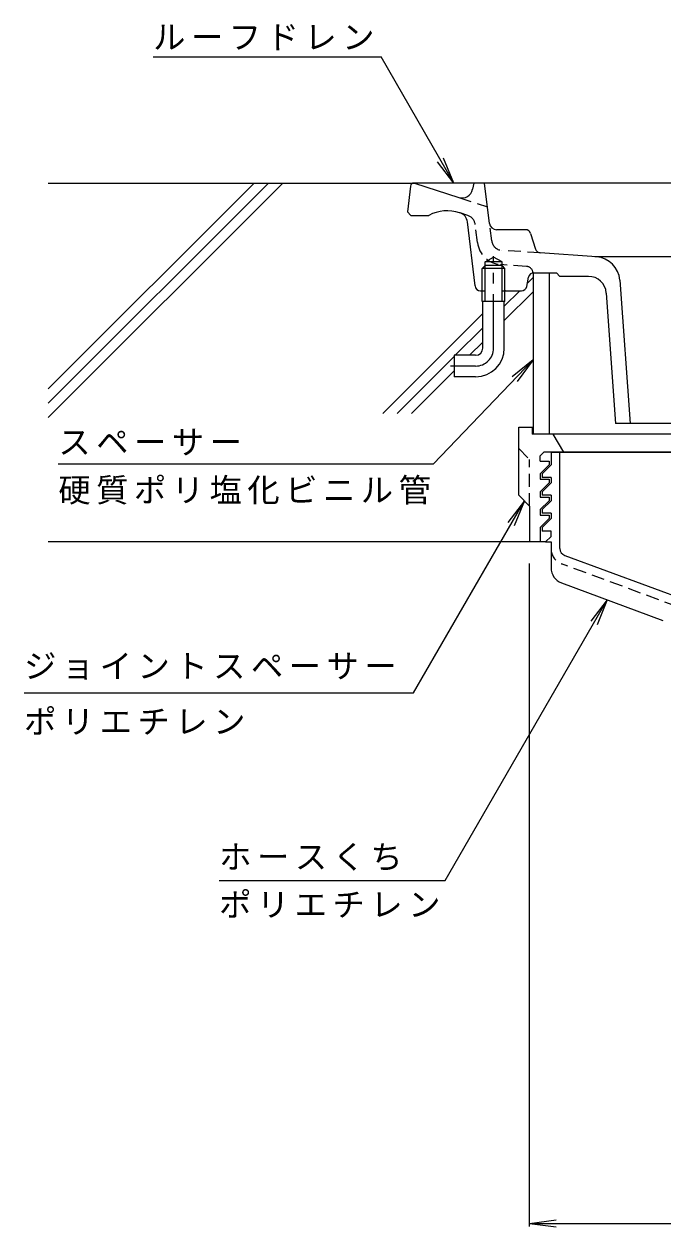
# Model space of a CAD drawing. Units: millimetres, scale not verified. Extents: x -431 to 490, y -402 to 331.
# Drawn here: x -431 to -253.1, y -114.8 to 220.3 of the extents above; entities that cross this region are included whole.
import ezdxf

# ---------------------------------------------------------------- set-up
doc = ezdxf.new("R2010")
doc.units = ezdxf.units.MM
doc.header["$LTSCALE"] = 3
doc.linetypes.add('CHAIN1', pattern=[8, 5, -1, 1, -1])
doc.linetypes.add('DASHED1', pattern=[1.8, 1.2, -0.6])
for name, color, linetype, lineweight in [('0-0_通り芯', 3, 'Continuous', 9), ('0-1_躯体', 6, 'Continuous', 5), ('0-2_仕上', 2, 'Continuous', 9), ('0-3_建具', 4, 'Continuous', 9), ('0-5_寸法', 7, 'Continuous', 9), ('0-8', 7, 'Continuous', 9), ('3-4', 7, 'Continuous', 9), ('3-5', 7, 'Continuous', 9)]:
    doc.layers.add(name, color=color, linetype=linetype, lineweight=lineweight)
doc.styles.add('ＭＳ ゴシック', font='')
doc.styles.get('ＭＳ ゴシック').set_extended_font_data('MS Gothic')

msp = doc.modelspace()

# ---------------------------------------------------------------- linework, layer by layer
at = {"layer": '0-0_通り芯'}
for p, q in [((-323.337, 175.179), (-324.227, 168.055)), ((-116.11, 176.055), (-322.344, 176.055)), ((-322.227, 176.055), (-309.939, 172.062)), ((-305.727, 176.055), (-306.069, 174.331)), ((-301.346, 164.811), (-302.727, 176.055)), ((-323.227, 167.055), (-324.227, 168.055)), ((-309.553, 167.731), (-309.707, 167.781)), ((-323.227, 167.055), (-318.227, 167.055)), ((-305.384, 147.378), (-307.501, 165.231)), ((-291.33, 163.055), (-299.361, 163.055)), ((-289.899, 162.002), (-288.532, 157.622)), ((-302.587, 154.055), (-300.227, 155.418)), ((-297.867, 154.055), (-300.227, 155.418)), ((-271.564, 155.479), (-287.205, 156.573)), ((-166.402, 155.496), (-272.052, 155.496)), ((-302.587, 153.055), (-303.402, 152.255)), ((-297.052, 152.255), (-303.402, 152.255)), ((-303.402, 143.055), (-303.402, 152.255)), ((-302.587, 143.055), (-302.587, 154.055)), ((-297.867, 154.055), (-302.587, 154.055)), ((-297.867, 153.055), (-302.587, 153.055)), ((-297.867, 143.055), (-297.867, 154.055)), ((-297.052, 152.255), (-297.867, 153.055)), ((-297.052, 143.055), (-297.052, 152.255)), ((-288.997, 151.055), (-282.727, 151.055)), ((-282.727, 151.055), (-281.727, 150.055)), ((-290.986, 147.261), (-290.468, 149.849)), ((-273.811, 150.055), (-281.727, 150.055)), ((-265.07, 148.995), (-262.217, 109.055)), ((-303.894, 146.055), (-302.587, 146.055)), ((-297.867, 146.055), (-292.457, 146.055)), ((-268.824, 145.411), (-266.227, 109.055)), ((-297.052, 143.055), (-303.402, 143.055)), ((-303.227, 130.055), (-303.227, 143.055)), ((-297.227, 130.055), (-297.227, 143.055)), ((-311.227, 128.055), (-311.227, 122.055)), ((-305.227, 128.055), (-311.227, 128.055)), ((-305.227, 122.055), (-311.227, 122.055)), ((-172.227, 109.055), (-266.227, 109.055))]:
    msp.add_line(p, q, dxfattribs=at)
at = {"layer": '0-0_通り芯', "linetype": 'DASHED1'}
for p, q in [((-309.939, 172.062), (-301.917, 169.456)), ((-307.394, 167.03), (-309.553, 167.731)), ((-304.72, 159.466), (-305.343, 164.542)), ((-300.75, 159.953), (-301.346, 164.811)), ((-287.205, 156.573), (-297.982, 157.326)), ((-291.076, 152.834), (-298.261, 153.336))]:
    msp.add_line(p, q, dxfattribs=at)
at = {"layer": '0-0_通り芯', "linetype": 'CHAIN1'}
for p, q in [((-300.227, 130.055), (-300.227, 155.686)), ((-305.227, 125.055), (-312.189, 125.055))]:
    msp.add_line(p, q, dxfattribs=at)
at = {"layer": '0-0_通り芯'}
for centre, radius, start, end in [((-322.344, 175.055), 1, 90, 172.87567), ((-309.012, 174.916), 3, 251.99994, 348.7693), ((-313.106, 157.32), 11, 72.00043, 117.74344), ((-310.48, 164.878), 3, 6.76268, 72.00015), ((-299.361, 165.055), 2, 186.99998, 270), ((-291.33, 161.555), 1.5, 17.3269, 90), ((-287.1, 158.069), 1.5, 197.32663, 265.99883), ((-272.052, 148.496), 7, 4.0856, 85.99998), ((-288.997, 149.555), 1.5, 90, 168.68979), ((-273.811, 145.055), 5, 4.08568, 90), ((-303.894, 147.555), 1.5, 186.76259, 270), ((-292.457, 147.555), 1.5, 270, 348.68979), ((-305.227, 130.055), 2, 270, 0), ((-305.227, 130.055), 8, 270, 0)]:
    msp.add_arc(centre, radius, start, end, dxfattribs=at)
at = {"layer": '0-0_通り芯', "linetype": 'DASHED1'}
for centre, radius, start, end in [((-308.321, 164.176), 3, 7.00043, 72.00015), ((-297.772, 160.319), 7, 186.99973, 266.00018), ((-297.772, 160.319), 3, 186.99973, 266.00018), ((-291.215, 150.838), 2, 6.21486, 86.0006)]:
    msp.add_arc(centre, radius, start, end, dxfattribs=at)
at = {"layer": '0-0_通り芯', "linetype": 'CHAIN1'}
msp.add_arc((-305.227, 130.055), 5, 270, 0, dxfattribs=at)
at = {"layer": '0-1_躯体'}
for p, q in [((-293.227, 89.055), (-293.227, 108.055)), ((-293.227, 108.055), (-289.227, 108.055)), ((-289.477, 108.055), (-289.477, 106.055)), ((-148.977, 106.055), (-289.477, 106.055)), ((-283.727, 106.055), (-280.727, 101.055)), ((-153.727, 101.055), (-286.227, 101.055)), ((-287.227, 95.055), (-284.727, 97.555)), ((-287.227, 95.055), (-287.227, 93.555)), ((-287.227, 90.055), (-284.727, 92.555)), ((-287.227, 90.055), (-287.227, 88.555)), ((-287.227, 88.555), (-284.727, 88.555)), ((-287.227, 85.055), (-284.727, 87.555)), ((-287.227, 85.055), (-287.227, 83.555)), ((-287.227, 80.055), (-284.727, 82.555)), ((-287.227, 80.055), (-287.227, 76.055)), ((-285.727, 76.055), (-290.227, 76.055))]:
    msp.add_line(p, q, dxfattribs=at)
at = {"layer": '0-1_躯体', "linetype": 'DASHED1'}
for p in [(-293.227, 102.055), (-290.227, 86.055)]:
    msp.add_line(p, (-290.227, 99.055), dxfattribs=at)
at = {"layer": '0-1_躯体'}
for points in [[(-287.227, 98.555), (-287.227, 100.055), (-286.227, 101.055)], [(-287.227, 98.555), (-284.727, 98.555), (-284.727, 97.555)], [(-287.227, 93.555), (-284.727, 93.555), (-284.727, 92.555)], [(-293.227, 89.055), (-290.227, 86.055), (-290.227, 76.055)], [(-287.227, 88.555), (-284.727, 88.555), (-284.727, 87.555)], [(-287.227, 83.555), (-284.727, 83.555), (-284.727, 82.555)]]:
    msp.add_lwpolyline(points, dxfattribs=at)
at = {"layer": '0-2_仕上'}
for p, q in [((-284.227, 101.055), (-154.227, 101.055)), ((-284.227, 101.055), (-284.227, 97.555)), ((-281.727, 74.187), (-281.727, 101.055)), ((-284.227, 97.555), (-286.727, 95.055)), ((-286.727, 95.055), (-286.727, 94.055)), ((-284.227, 94.055), (-286.727, 94.055)), ((-284.227, 94.055), (-284.227, 92.555)), ((-284.227, 92.555), (-286.727, 90.055)), ((-286.727, 90.055), (-286.727, 89.055)), ((-284.227, 89.055), (-286.727, 89.055)), ((-284.227, 87.555), (-286.727, 85.055)), ((-284.227, 89.055), (-284.227, 87.555)), ((-286.727, 85.055), (-286.727, 84.055)), ((-284.227, 84.055), (-286.727, 84.055)), ((-284.227, 84.055), (-284.227, 82.555)), ((-284.227, 82.555), (-286.727, 80.055)), ((-286.727, 80.055), (-286.727, 79.055)), ((-284.227, 79.055), (-286.727, 79.055)), ((-284.227, 77.555), (-284.227, 79.055)), ((-284.227, 76.055), (-284.227, 68.855)), ((-280.422, 72.312), (-238.164, 56.662)), ((-281.29, 64.636), (-253.057, 54.18))]:
    msp.add_line(p, q, dxfattribs=at)
at = {"layer": '0-2_仕上', "linetype": 'DASHED1'}
msp.add_line((-239.033, 54.318), (-281.29, 69.967), dxfattribs=at)
at = {"layer": '0-2_仕上'}
msp.add_lwpolyline([(-284.227, 77.555), (-285.727, 76.055), (-284.227, 76.055)], dxfattribs=at)
at = {"layer": '0-2_仕上', "linetype": 'DASHED1'}
msp.add_arc((-279.727, 74.187), 4.5, 180, 249.6785, dxfattribs=at)
at = {"layer": '0-2_仕上'}
for centre, radius, end in [((-279.727, 74.187), 2, 249.6785), ((-279.727, 68.855), 4.5, 249.67821)]:
    msp.add_arc(centre, radius, 180, end, dxfattribs=at)
at = {"layer": '0-3_建具'}
for p, q in [((-289.227, 151.055), (-289.227, 106.055)), ((-284.727, 151.055), (-284.727, 106.055))]:
    msp.add_line(p, q, dxfattribs=at)
at = {"layer": '0-5_寸法'}
for p, q in [((-317.067, 97.743), (-289.227, 126.783)), ((-289.227, 126.783), (-295.08, 122.093)), ((-289.227, 126.783), (-293.666, 120.738))]:
    msp.add_line(p, q, dxfattribs=at)
at = {"layer": '0-8'}
for p, q in [((-424.227, 176.055), (-322.227, 176.055)), ((-366.896, 176.055), (-424.227, 118.724)), ((-358.896, 176.055), (-424.227, 110.724)), ((-362.896, 176.055), (-424.227, 114.724)), ((-289.227, 149.724), (-290.81, 148.141)), ((-292.896, 146.055), (-297.227, 141.724)), ((-289.227, 145.724), (-297.227, 137.724)), ((-296.896, 146.055), (-297.052, 145.899)), ((-303.227, 139.724), (-331.1, 111.851)), ((-303.227, 135.724), (-310.896, 128.055)), ((-303.227, 131.724), (-306.896, 128.055)), ((-311.227, 127.724), (-327.1, 111.851)), ((-311.227, 123.724), (-323.1, 111.851)), ((-290.227, 76.055), (-424.227, 76.055))]:
    msp.add_line(p, q, dxfattribs=at)
at = {"layer": '3-4'}
for p, q in [((-290.227, -114.716), (-290.227, 70.055)), ((-290.227, -113.816), (-282.791, -112.837)), ((-290.227, -113.816), (-282.791, -114.795)), ((-290.227, -113.816), (-148.227, -113.816))]:
    msp.add_line(p, q, dxfattribs=at)
at = {"layer": '3-5'}
for p, q in [((-395.03, 211.249), (-331.537, 211.249)), ((-311.273, 176.056), (-331.537, 211.249)), ((-311.273, 176.056), (-315.839, 182.006)), ((-311.273, 176.056), (-314.143, 182.985)), ((-317.067, 97.743), (-421.433, 97.743)), ((-291.641, 87.469), (-294.511, 80.54)), ((-313.691, -18.287), (-268.541, 59.914)), ((-268.541, 59.914), (-273.107, 53.964)), ((-268.541, 59.914), (-271.411, 52.985)), ((-376.643, -18.287), (-313.691, -18.287))]:
    msp.add_line(p, q, dxfattribs=at)
msp.add_lwpolyline([(-430.971, 34.055), (-322.479, 34.055), (-291.641, 87.469), (-296.206, 81.519)], dxfattribs=at)

# ---------------------------------------------------------------- texts
at = {"layer": '3-5', "char_height": 6.598, "attachment_point": 7, "style": 'ＭＳ ゴシック'}
for s, insert in [('\\T1.17;ルーフドレン', (-395.03, 213.032)), ('\\T1.17;スペーサー', (-421.433, 100.16)), ('\\T1.17;硬質ポリ塩化ビニル管', (-421.433, 86.456)), ('\\T1.17;ジョイントスペーサー', (-430.971, 37.684)), ('\\T1.17;ポリエチレン', (-430.971, 22.331)), ('\\T1.17;ホースくち', (-376.643, -15.563)), ('\\T1.17;ポリエチレン', (-376.643, -28.647))]:
    msp.add_mtext(s, dxfattribs=dict(at, insert=insert))

doc.saveas('drawing.dxf')
